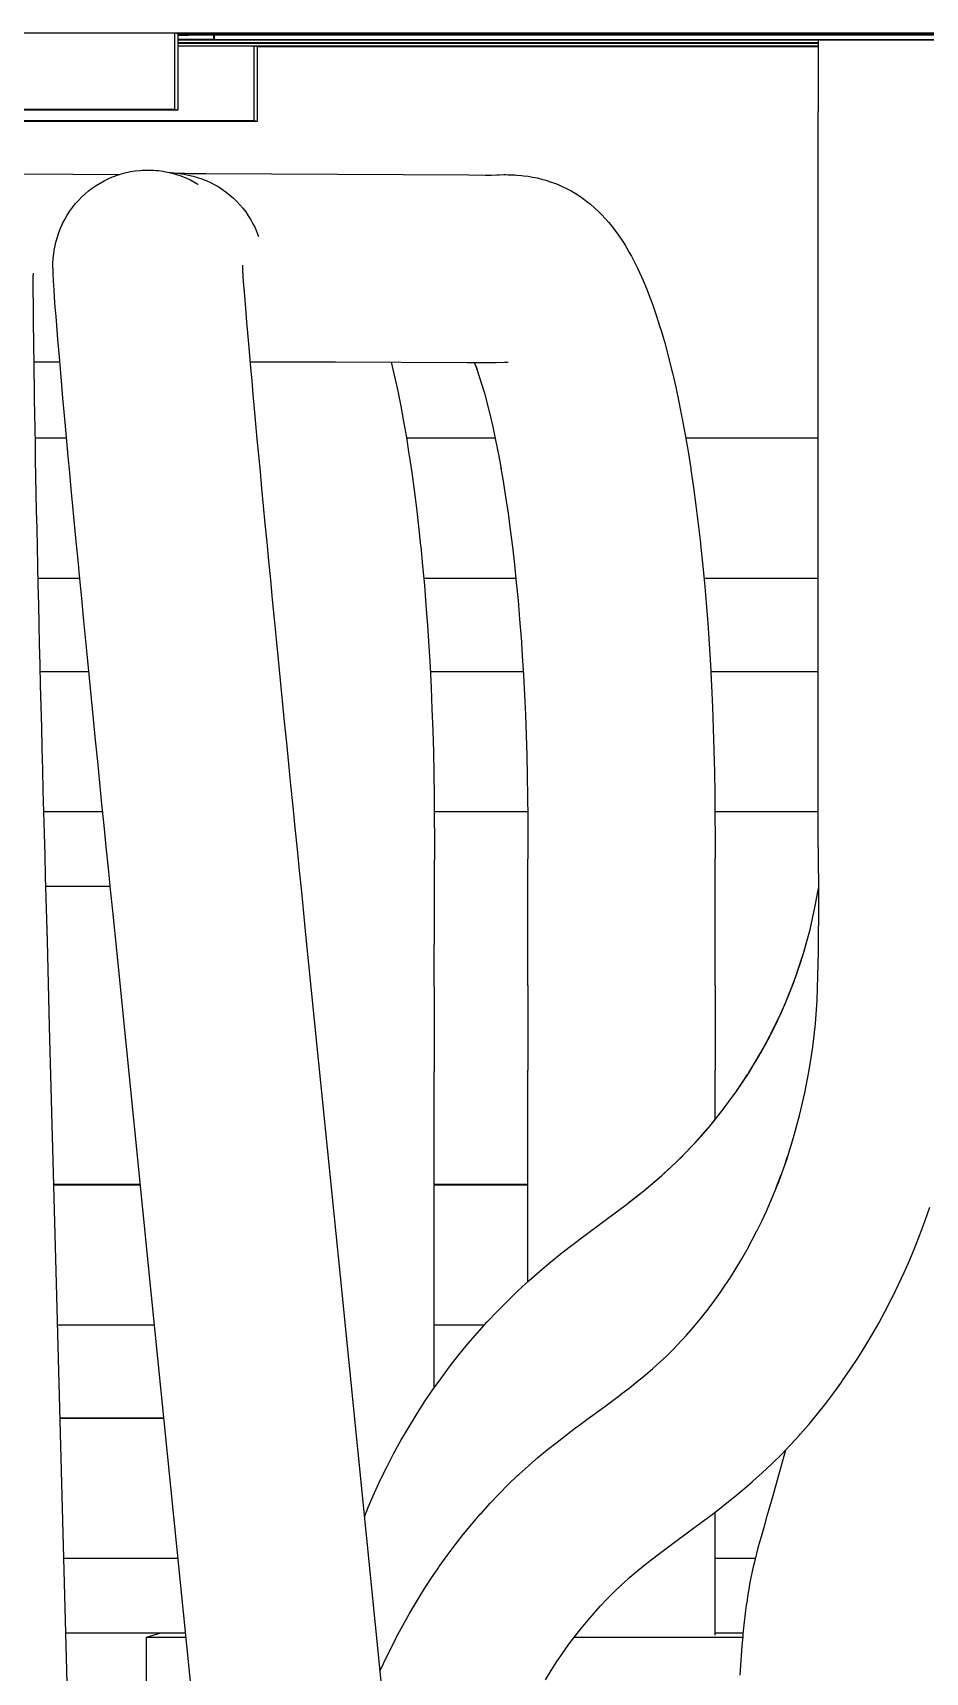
# Model space of a CAD drawing. Header units: millimetres. Extents: x -244 to 244, y -316 to 313.
# Drawn here: x -184.7 to -137.5, y -57.4 to 29.4 of the extents above; entities that cross this region are included whole.
import ezdxf

# ---------------------------------------------------------------- set-up
doc = ezdxf.new("R2010")
doc.units = ezdxf.units.MM
doc.layers.add('VISIBLE', color=7, linetype='Continuous')

msp = doc.modelspace()

# ---------------------------------------------------------------- linework, layer by layer
at = {"layer": 'VISIBLE'}
for p, q in [((-197.468, 29.367), (197.468, 29.367)), ((-177.215, 25.316), (-177.215, 29.367)), ((-177.215, 29.367), (-177.036, 29.337)), ((-177.148, 29.356), (177.148, 29.356)), ((-177.103, 29.349), (177.103, 29.349)), ((-177.036, 25.291), (-177.036, 29.337)), ((-177.036, 29.337), (177.036, 29.337)), ((-177.036, 29.281), (177.036, 29.281)), ((-177.036, 29.27), (177.036, 29.27)), ((-177.036, 29.263), (177.036, 29.263)), ((-177.036, 29.252), (177.036, 29.252)), ((-177.036, 29.246), (-176.482, 29.246)), ((-177.036, 29.025), (-175.149, 29.025)), ((-177.036, 29.019), (177.036, 29.019)), ((-177.036, 29.008), (177.036, 29.008)), ((-177.036, 29.001), (177.036, 29.001)), ((-177.036, 28.99), (177.036, 28.99)), ((-177.036, 28.844), (-143.155, 28.844)), ((-177.036, 28.833), (-143.155, 28.833)), ((-177.036, 28.826), (-143.155, 28.826)), ((-177.036, 28.816), (-143.155, 28.816)), ((-177.036, 28.81), (-173.853, 28.81)), ((-177.036, 28.67), (-143.154, 28.67)), ((-176.518, 29.252), (-176.482, 29.246)), ((-176.482, 29.246), (-176.482, 29.252)), ((-175.149, 29.025), (-175.149, 29.252)), ((-175.149, 29.025), (-175.114, 29.019)), ((-175.114, 29.019), (-175.114, 29.252)), ((-173.887, 28.816), (-173.853, 28.81)), ((-173.853, 28.81), (-173.853, 28.816)), ((-173.01, 24.716), (-173.01, 28.67)), ((-173.01, 28.67), (-172.84, 28.642)), ((-172.946, 28.66), (-143.154, 28.66)), ((-172.904, 28.653), (-143.154, 28.653)), ((-143.155, 28.99), (-143.151, 27.978)), ((-172.84, 24.691), (-172.84, 28.642)), ((-172.84, 28.642), (-143.154, 28.642)), ((-143.151, 27.978), (-143.149, 25.203)), ((-193.418, 25.316), (-177.215, 25.316)), ((-193.222, 25.291), (-177.036, 25.291)), ((-177.215, 25.316), (-177.036, 25.291)), ((-143.149, 14.071), (-143.149, 25.203)), ((-188.828, 24.716), (-173.01, 24.716)), ((-188.642, 24.691), (-172.84, 24.691)), ((-173.01, 24.716), (-172.84, 24.691)), ((-185.91, 21.898), (-182.603, 21.879)), ((-182.603, 21.879), (-180.141, 21.865)), ((-180.732, 21.636), (-180.506, 21.733)), ((-180.506, 21.733), (-180.392, 21.778)), ((-180.392, 21.778), (-180.276, 21.82)), ((-180.276, 21.82), (-180.265, 21.823)), ((-180.265, 21.823), (-180.149, 21.862)), ((-180.149, 21.862), (-180.031, 21.898)), ((-180.031, 21.898), (-179.912, 21.931)), ((-179.912, 21.931), (-179.793, 21.962)), ((-179.793, 21.962), (-179.673, 21.989)), ((-179.673, 21.989), (-179.552, 22.013)), ((-179.552, 22.013), (-179.309, 22.053)), ((-179.309, 22.053), (-179.064, 22.081)), ((-179.064, 22.081), (-178.942, 22.09)), ((-178.942, 22.09), (-178.819, 22.096)), ((-178.819, 22.096), (-178.695, 22.099)), ((-178.695, 22.099), (-178.572, 22.1)), ((-178.572, 22.1), (-178.449, 22.097)), ((-178.449, 22.097), (-178.326, 22.091)), ((-178.326, 22.091), (-178.203, 22.082)), ((-178.203, 22.082), (-178.081, 22.071)), ((-178.081, 22.071), (-177.837, 22.038)), ((-177.837, 22.038), (-177.594, 21.994)), ((-177.594, 21.994), (-177.355, 21.937)), ((-177.538, 21.98), (-177.123, 21.929)), ((-177.355, 21.937), (-177.118, 21.869)), ((-177.123, 21.929), (-176.959, 21.909)), ((-177.118, 21.869), (-176.885, 21.789)), ((-177.111, 21.927), (-177.062, 21.927)), ((-177.062, 21.927), (-176.896, 21.926)), ((-176.959, 21.909), (-176.716, 21.877)), ((-176.896, 21.926), (-176.698, 21.925)), ((-176.885, 21.789), (-176.77, 21.745)), ((-176.77, 21.745), (-176.656, 21.699)), ((-176.716, 21.877), (-176.476, 21.833)), ((-176.698, 21.925), (-176.479, 21.923)), ((-176.479, 21.923), (-176.017, 21.921)), ((-176.476, 21.833), (-176.238, 21.777)), ((-176.238, 21.777), (-176.002, 21.709)), ((-176.017, 21.921), (-175.792, 21.92)), ((-176.002, 21.709), (-175.771, 21.63)), ((-175.792, 21.92), (-175.572, 21.918)), ((-175.572, 21.918), (-172.086, 21.899)), ((-172.086, 21.899), (-168.598, 21.88)), ((-168.598, 21.88), (-161.643, 21.842)), ((-161.643, 21.842), (-160.778, 21.833)), ((-160.784, 21.833), (-160.464, 21.834)), ((-160.778, 21.833), (-160.778, 21.833)), ((-160.492, 21.834), (-160.144, 21.846)), ((-160.144, 21.846), (-160.024, 21.85)), ((-160.024, 21.85), (-159.8, 21.854)), ((-159.8, 21.854), (-159.681, 21.855)), ((-159.681, 21.855), (-159.561, 21.852)), ((-159.561, 21.852), (-159.333, 21.846)), ((-159.333, 21.846), (-159.214, 21.841)), ((-159.214, 21.841), (-159.095, 21.832)), ((-159.095, 21.832), (-158.862, 21.811)), ((-158.862, 21.811), (-158.744, 21.799)), ((-158.744, 21.799), (-158.507, 21.767)), ((-158.507, 21.767), (-158.27, 21.723)), ((-158.27, 21.723), (-158.035, 21.679)), ((-181.965, 20.83), (-181.777, 20.989)), ((-181.777, 20.989), (-181.581, 21.139)), ((-181.581, 21.139), (-181.378, 21.279)), ((-181.378, 21.279), (-181.169, 21.408)), ((-181.169, 21.408), (-180.954, 21.527)), ((-180.954, 21.527), (-180.732, 21.636)), ((-176.656, 21.699), (-176.432, 21.597)), ((-176.432, 21.597), (-176.421, 21.591)), ((-176.421, 21.591), (-176.202, 21.479)), ((-176.202, 21.479), (-175.989, 21.355)), ((-175.989, 21.355), (-175.968, 21.342)), ((-175.771, 21.63), (-175.657, 21.586)), ((-175.657, 21.586), (-175.543, 21.539)), ((-175.543, 21.539), (-175.321, 21.438)), ((-175.321, 21.438), (-175.315, 21.436)), ((-175.315, 21.436), (-175.098, 21.323)), ((-175.098, 21.323), (-174.886, 21.201)), ((-174.886, 21.201), (-174.681, 21.068)), ((-174.681, 21.068), (-174.482, 20.925)), ((-174.482, 20.925), (-174.291, 20.772)), ((-158.035, 21.679), (-157.804, 21.624)), ((-157.804, 21.624), (-157.575, 21.556)), ((-157.575, 21.556), (-157.335, 21.482)), ((-157.335, 21.482), (-157.11, 21.403)), ((-157.11, 21.403), (-156.999, 21.36)), ((-156.999, 21.36), (-156.889, 21.314)), ((-156.889, 21.314), (-156.674, 21.213)), ((-156.674, 21.213), (-156.432, 21.1)), ((-156.432, 21.1), (-156.223, 20.99)), ((-156.223, 20.99), (-156.019, 20.869)), ((-156.019, 20.869), (-155.777, 20.71)), ((-182.776, 19.908), (-182.633, 20.108)), ((-182.633, 20.108), (-182.479, 20.301)), ((-182.479, 20.301), (-182.316, 20.486)), ((-182.316, 20.486), (-182.145, 20.662)), ((-182.145, 20.662), (-181.965, 20.83)), ((-174.291, 20.772), (-174.107, 20.611)), ((-174.107, 20.611), (-173.932, 20.44)), ((-173.932, 20.44), (-173.765, 20.261)), ((-173.765, 20.261), (-173.607, 20.074)), ((-173.607, 20.074), (-173.458, 19.88)), ((-155.777, 20.71), (-155.581, 20.579)), ((-155.581, 20.579), (-155.391, 20.438)), ((-155.391, 20.438), (-155.208, 20.288)), ((-155.208, 20.288), (-154.969, 20.079)), ((-154.969, 20.079), (-154.796, 19.921)), ((-183.257, 19.027), (-183.155, 19.251)), ((-183.155, 19.251), (-183.146, 19.27)), ((-183.146, 19.27), (-183.034, 19.488)), ((-183.034, 19.488), (-182.91, 19.701)), ((-182.91, 19.701), (-182.776, 19.908)), ((-173.458, 19.88), (-173.319, 19.678)), ((-173.319, 19.678), (-173.19, 19.47)), ((-173.19, 19.47), (-173.072, 19.256)), ((-173.072, 19.256), (-172.964, 19.037)), ((-154.796, 19.921), (-154.631, 19.755)), ((-154.631, 19.755), (-154.394, 19.497)), ((-154.394, 19.497), (-154.239, 19.323)), ((-154.239, 19.323), (-154.093, 19.142)), ((-154.093, 19.142), (-153.861, 18.839)), ((-183.525, 18.209), (-183.495, 18.328)), ((-183.495, 18.328), (-183.463, 18.447)), ((-183.463, 18.447), (-183.427, 18.565)), ((-183.427, 18.565), (-183.348, 18.798)), ((-183.348, 18.798), (-183.257, 19.027)), ((-172.964, 19.037), (-172.866, 18.812)), ((-172.866, 18.812), (-172.78, 18.583)), ((-172.78, 18.583), (-172.78, 18.582)), ((-153.861, 18.839), (-153.726, 18.653)), ((-153.726, 18.653), (-153.497, 18.306)), ((-153.497, 18.306), (-153.373, 18.115)), ((-183.656, 17.318), (-183.647, 17.44)), ((-183.647, 17.44), (-183.635, 17.563)), ((-183.635, 17.563), (-183.62, 17.685)), ((-183.62, 17.685), (-183.602, 17.806)), ((-183.602, 17.806), (-183.596, 17.847)), ((-183.596, 17.847), (-183.551, 18.089)), ((-183.551, 18.089), (-183.525, 18.209)), ((-153.373, 18.115), (-153.149, 17.727)), ((-153.149, 17.727), (-153.036, 17.532)), ((-153.036, 17.532), (-152.817, 17.106)), ((-184.699, 16.464), (-184.694, 16.636)), ((-184.697, 16.52), (-184.691, 16.644)), ((-184.696, 16.548), (-184.69, 16.616)), ((-184.694, 16.636), (-184.694, 16.636)), ((-184.691, 16.644), (-184.691, 16.644)), ((-184.69, 16.616), (-184.69, 16.616)), ((-183.668, 17.004), (-183.665, 17.127)), ((-183.668, 16.903), (-183.668, 17.004)), ((-183.668, 16.903), (-183.668, 16.781)), ((-183.668, 16.781), (-183.665, 16.643)), ((-183.665, 17.127), (-183.66, 17.25)), ((-183.665, 16.643), (-183.661, 16.521)), ((-183.661, 16.521), (-183.654, 16.342)), ((-183.66, 17.25), (-183.656, 17.318)), ((-173.633, 17.055), (-173.633, 17.055)), ((-173.633, 17.055), (-173.629, 16.92)), ((-173.629, 16.92), (-173.621, 16.744)), ((-173.624, 16.764), (-173.624, 16.764)), ((-173.624, 16.764), (-173.606, 16.495)), ((-173.621, 16.744), (-173.61, 16.557)), ((-173.606, 16.495), (-173.584, 16.183)), ((-152.817, 17.106), (-152.716, 16.908)), ((-152.716, 16.908), (-152.501, 16.442)), ((-184.708, 15.677), (-184.706, 15.984)), ((-184.708, 15.328), (-184.708, 15.677)), ((-184.706, 15.984), (-184.703, 16.247)), ((-184.703, 16.247), (-184.699, 16.464)), ((-183.654, 16.342), (-183.647, 16.221)), ((-183.647, 16.221), (-183.635, 15.997)), ((-183.635, 15.997), (-183.618, 15.726)), ((-183.618, 15.726), (-183.596, 15.411)), ((-173.584, 16.183), (-173.558, 15.828)), ((-173.558, 15.828), (-173.527, 15.434)), ((-152.501, 16.442), (-152.412, 16.242)), ((-152.412, 16.242), (-152.203, 15.739)), ((-152.203, 15.739), (-152.127, 15.538)), ((-184.708, 15.328), (-184.708, 14.939)), ((-184.708, 14.939), (-184.707, 14.699)), ((-183.596, 15.411), (-183.57, 15.054)), ((-183.57, 15.054), (-183.54, 14.656)), ((-173.527, 15.434), (-173.492, 15.001)), ((-173.492, 15.001), (-173.454, 14.531)), ((-152.127, 15.538), (-151.922, 14.998)), ((-151.922, 14.998), (-151.721, 14.417)), ((-184.707, 14.739), (-184.707, 14.738)), ((-184.707, 14.739), (-184.704, 14.27)), ((-184.704, 14.27), (-184.7, 13.763)), ((-183.54, 14.656), (-183.531, 14.542)), ((-183.531, 14.542), (-183.497, 14.107)), ((-183.497, 14.107), (-183.458, 13.634)), ((-173.454, 14.531), (-173.411, 14.022)), ((-173.411, 14.022), (-173.364, 13.476)), ((-151.721, 14.417), (-151.525, 13.798)), ((-143.149, -8.195), (-143.149, 14.071)), ((-184.7, 13.763), (-184.694, 13.219)), ((-184.694, 13.219), (-184.688, 12.637)), ((-183.458, 13.634), (-183.416, 13.124)), ((-183.416, 13.124), (-183.37, 12.575)), ((-173.364, 13.476), (-173.314, 12.892)), ((-151.525, 13.798), (-151.465, 13.606)), ((-151.465, 13.606), (-151.275, 12.953)), ((-184.688, 12.637), (-184.68, 12.019)), ((-183.37, 12.575), (-183.319, 11.989)), ((-173.314, 12.892), (-173.26, 12.272)), ((-173.26, 12.272), (-173.202, 11.617)), ((-151.275, 12.953), (-151.089, 12.264)), ((-151.089, 12.264), (-150.909, 11.539)), ((-184.68, 12.019), (-184.671, 11.365)), ((-184.679, 11.942), (-183.315, 11.937)), ((-184.671, 11.365), (-184.66, 10.677)), ((-183.319, 11.989), (-183.265, 11.367)), ((-183.265, 11.367), (-183.208, 10.709)), ((-173.231, 11.949), (-172.183, 11.945)), ((-173.202, 11.617), (-173.14, 10.928)), ((-172.183, 11.945), (-168.696, 11.935)), ((-168.696, 11.935), (-161.741, 11.915)), ((-165.752, 11.926), (-165.589, 11.23)), ((-161.741, 11.915), (-160.872, 11.909)), ((-161.354, 11.912), (-161.21, 11.533)), ((-161.281, 11.722), (-161.107, 11.217)), ((-161.21, 11.533), (-161.21, 11.533)), ((-160.872, 11.909), (-160.438, 11.911)), ((-160.438, 11.911), (-160.199, 11.914)), ((-160.199, 11.914), (-159.772, 11.929)), ((-159.772, 11.929), (-159.563, 11.935)), ((-159.731, 11.931), (-159.634, 11.924)), ((-159.722, 11.931), (-159.596, 11.93)), ((-159.634, 11.924), (-159.634, 11.924)), ((-159.596, 11.93), (-159.596, 11.93)), ((-159.563, 11.935), (-159.563, 11.935)), ((-150.909, 11.539), (-150.865, 11.359)), ((-150.865, 11.359), (-150.691, 10.605)), ((-184.66, 10.677), (-184.649, 9.955)), ((-183.208, 10.709), (-183.146, 10.017)), ((-173.14, 10.928), (-173.075, 10.206)), ((-165.589, 11.23), (-165.426, 10.475)), ((-165.426, 10.475), (-165.267, 9.687)), ((-161.107, 11.217), (-160.933, 10.671)), ((-160.985, 10.835), (-160.822, 10.278)), ((-160.933, 10.671), (-160.933, 10.671)), ((-150.691, 10.605), (-150.524, 9.818)), ((-184.649, 9.955), (-184.637, 9.201)), ((-183.146, 10.017), (-183.081, 9.292)), ((-173.075, 10.206), (-173.006, 9.451)), ((-165.267, 9.687), (-165.251, 9.602)), ((-165.251, 9.602), (-165.099, 8.785)), ((-160.822, 10.278), (-160.656, 9.661)), ((-160.656, 9.661), (-160.494, 9.011)), ((-150.524, 9.818), (-150.362, 8.999)), ((-184.637, 9.201), (-184.623, 8.415)), ((-183.081, 9.292), (-183.013, 8.534)), ((-173.006, 9.451), (-172.934, 8.665)), ((-165.099, 8.785), (-164.953, 7.938)), ((-160.535, 9.175), (-160.381, 8.505)), ((-160.494, 9.011), (-160.494, 9.011)), ((-150.362, 8.999), (-150.346, 8.917)), ((-150.346, 8.917), (-150.19, 8.07)), ((-184.623, 8.415), (-184.609, 7.599)), ((-184.614, 7.909), (-182.956, 7.909)), ((-183.013, 8.534), (-182.941, 7.745)), ((-172.934, 8.665), (-172.859, 7.85)), ((-172.859, 7.85), (-172.78, 7.005)), ((-164.953, 7.938), (-164.813, 7.061)), ((-164.949, 7.909), (-160.253, 7.909)), ((-160.381, 8.505), (-160.228, 7.788)), ((-150.19, 8.07), (-150.041, 7.193)), ((-150.163, 7.909), (-143.149, 7.909)), ((-184.609, 7.599), (-184.593, 6.754)), ((-182.941, 7.745), (-182.865, 6.926)), ((-172.78, 7.005), (-172.698, 6.133)), ((-164.813, 7.061), (-164.802, 6.984)), ((-164.802, 6.984), (-164.668, 6.083)), ((-160.228, 7.788), (-160.08, 7.042)), ((-160.08, 7.042), (-159.937, 6.268)), ((-150.041, 7.193), (-149.899, 6.288)), ((-184.593, 6.754), (-184.576, 5.881)), ((-182.865, 6.926), (-182.787, 6.078)), ((-182.787, 6.078), (-182.705, 5.202)), ((-172.698, 6.133), (-172.613, 5.234)), ((-164.668, 6.083), (-164.541, 5.155)), ((-159.946, 6.313), (-159.827, 5.619)), ((-159.937, 6.268), (-159.937, 6.268)), ((-149.899, 6.288), (-149.887, 6.215)), ((-149.887, 6.215), (-149.752, 5.286)), ((-184.576, 5.881), (-184.558, 4.982)), ((-172.613, 5.234), (-172.526, 4.311)), ((-159.827, 5.619), (-159.696, 4.785)), ((-149.752, 5.286), (-149.623, 4.332)), ((-184.558, 4.982), (-184.54, 4.057)), ((-182.705, 5.202), (-182.62, 4.3)), ((-164.541, 5.155), (-164.42, 4.201)), ((-159.696, 4.785), (-159.57, 3.926)), ((-184.54, 4.057), (-184.52, 3.108)), ((-182.62, 4.3), (-182.533, 3.372)), ((-172.526, 4.311), (-172.436, 3.363)), ((-164.42, 4.201), (-164.306, 3.223)), ((-159.57, 3.926), (-159.451, 3.043)), ((-149.623, 4.332), (-149.502, 3.353)), ((-184.52, 3.108), (-184.499, 2.136)), ((-182.533, 3.372), (-182.442, 2.42)), ((-172.436, 3.363), (-172.343, 2.393)), ((-164.306, 3.223), (-164.198, 2.222)), ((-159.451, 3.043), (-159.338, 2.137)), ((-149.502, 3.353), (-149.388, 2.351)), ((-184.499, 2.136), (-184.477, 1.142)), ((-182.442, 2.42), (-182.35, 1.446)), ((-172.343, 2.393), (-172.248, 1.402)), ((-164.198, 2.222), (-164.192, 2.164)), ((-164.192, 2.164), (-164.092, 1.146)), ((-159.338, 2.137), (-159.232, 1.21)), ((-149.388, 2.351), (-149.381, 2.292)), ((-149.381, 2.292), (-149.275, 1.273)), ((-184.477, 1.142), (-184.455, 0.129)), ((-182.35, 1.446), (-182.254, 0.451)), ((-172.248, 1.402), (-172.151, 0.391)), ((-164.092, 1.146), (-163.999, 0.108)), ((-159.232, 1.21), (-159.133, 0.264)), ((-149.275, 1.273), (-149.176, 0.233)), ((-184.463, 0.494), (-182.259, 0.494)), ((-184.463, 0.494), (-182.259, 0.494)), ((-184.455, 0.129), (-184.431, -0.903)), ((-182.254, 0.451), (-182.157, -0.565)), ((-172.151, 0.391), (-172.051, -0.638)), ((-164.034, 0.494), (-159.157, 0.494)), ((-164.033, 0.494), (-159.157, 0.494)), ((-163.999, 0.108), (-163.913, -0.948)), ((-159.133, 0.264), (-159.041, -0.702)), ((-149.201, 0.494), (-143.149, 0.494)), ((-149.201, 0.494), (-143.149, 0.494)), ((-149.176, 0.233), (-149.084, -0.825)), ((-182.157, -0.565), (-182.057, -1.598)), ((-172.051, -0.638), (-171.949, -1.684)), ((-159.041, -0.702), (-158.956, -1.685)), ((-149.084, -0.825), (-149.001, -1.9)), ((-184.431, -0.903), (-184.407, -1.951)), ((-182.057, -1.598), (-181.955, -2.648)), ((-171.949, -1.684), (-171.845, -2.745)), ((-163.913, -0.948), (-163.834, -2.021)), ((-158.956, -1.685), (-158.878, -2.684)), ((-184.407, -1.951), (-184.382, -3.016)), ((-163.834, -2.021), (-163.763, -3.11)), ((-149.001, -1.9), (-148.925, -2.991)), ((-184.382, -3.016), (-184.356, -4.094)), ((-181.955, -2.648), (-181.851, -3.714)), ((-171.845, -2.745), (-171.74, -3.82)), ((-163.763, -3.11), (-163.699, -4.213)), ((-158.882, -2.629), (-158.813, -3.62)), ((-158.878, -2.684), (-158.878, -2.684)), ((-148.925, -2.991), (-148.857, -4.097)), ((-184.356, -4.094), (-184.33, -5.185)), ((-181.851, -3.714), (-181.745, -4.793)), ((-171.74, -3.82), (-171.633, -4.908)), ((-163.699, -4.213), (-163.643, -5.328)), ((-158.813, -3.62), (-158.749, -4.654)), ((-148.857, -4.097), (-148.797, -5.215)), ((-184.348, -4.448), (-181.779, -4.448)), ((-184.348, -4.449), (-181.779, -4.449)), ((-184.33, -5.185), (-184.303, -6.288)), ((-181.745, -4.793), (-181.638, -5.885)), ((-171.633, -4.908), (-171.524, -6.006)), ((-163.688, -4.448), (-158.762, -4.448)), ((-163.688, -4.449), (-158.762, -4.449)), ((-158.749, -4.654), (-158.693, -5.7)), ((-148.838, -4.448), (-143.149, -4.448)), ((-148.838, -4.449), (-143.149, -4.449)), ((-181.638, -5.885), (-181.529, -6.988)), ((-171.524, -6.006), (-171.414, -7.114)), ((-163.643, -5.328), (-163.595, -6.454)), ((-158.693, -5.7), (-158.644, -6.756)), ((-148.797, -5.215), (-148.745, -6.344)), ((-184.303, -6.288), (-184.275, -7.4)), ((-163.595, -6.454), (-163.555, -7.587)), ((-158.644, -6.756), (-158.604, -7.823)), ((-148.745, -6.344), (-148.702, -7.48)), ((-184.275, -7.4), (-184.247, -8.52)), ((-181.529, -6.988), (-181.419, -8.1)), ((-171.414, -7.114), (-171.304, -8.229)), ((-163.555, -7.587), (-163.523, -8.726)), ((-148.702, -7.48), (-148.668, -8.622)), ((-184.247, -8.52), (-184.218, -9.645)), ((-181.419, -8.1), (-181.308, -9.219)), ((-171.304, -8.229), (-171.192, -9.35)), ((-158.604, -7.823), (-158.572, -8.898)), ((-148.668, -8.622), (-148.668, -8.639)), ((-148.668, -8.639), (-148.642, -9.781)), ((-143.15, -13.768), (-143.149, -8.195)), ((-181.308, -9.219), (-181.196, -10.344)), ((-171.192, -9.35), (-171.079, -10.475)), ((-163.523, -8.726), (-163.5, -9.868)), ((-158.572, -8.898), (-158.548, -9.981)), ((-184.218, -9.645), (-184.188, -10.775)), ((-181.196, -10.344), (-181.083, -11.473)), ((-163.5, -9.868), (-163.499, -9.881)), ((-163.499, -9.881), (-163.484, -11.021)), ((-158.548, -9.981), (-158.531, -11.071)), ((-148.642, -9.781), (-148.625, -10.924)), ((-184.188, -10.775), (-184.159, -11.907)), ((-171.079, -10.475), (-170.966, -11.603)), ((-163.484, -11.021), (-163.474, -12.16)), ((-158.531, -11.071), (-158.521, -12.168)), ((-148.625, -10.924), (-148.614, -12.067)), ((-184.16, -11.864), (-181.044, -11.864)), ((-184.159, -11.907), (-184.128, -13.041)), ((-181.083, -11.473), (-180.97, -12.603)), ((-170.966, -11.603), (-170.853, -12.732)), ((-163.476, -11.864), (-158.524, -11.864)), ((-148.616, -11.864), (-143.15, -11.864)), ((-148.614, -12.067), (-148.608, -13.202)), ((-180.97, -12.603), (-180.856, -13.735)), ((-170.853, -12.732), (-170.739, -13.863)), ((-163.474, -12.16), (-163.469, -13.292)), ((-158.521, -12.168), (-158.513, -14.378)), ((-184.128, -13.041), (-184.098, -14.176)), ((-180.856, -13.735), (-180.742, -14.868)), ((-170.739, -13.863), (-170.625, -14.994)), ((-163.469, -13.292), (-163.467, -14.428)), ((-148.608, -13.202), (-148.606, -14.342)), ((-143.15, -13.768), (-143.141, -16.549)), ((-184.098, -14.176), (-184.067, -15.311)), ((-163.467, -15.555), (-163.467, -14.428)), ((-158.515, -16.603), (-158.513, -14.378)), ((-148.606, -15.471), (-148.606, -14.342)), ((-184.067, -15.311), (-184.036, -16.446)), ((-180.742, -14.868), (-180.628, -16.001)), ((-170.625, -14.994), (-170.511, -16.125)), ((-163.469, -16.68), (-163.467, -15.555)), ((-148.607, -16.598), (-148.606, -15.471)), ((-184.053, -15.818), (-180.646, -15.818)), ((-184.036, -16.446), (-183.975, -18.715)), ((-180.628, -16.001), (-180.514, -17.133)), ((-170.511, -16.125), (-170.283, -18.387)), ((-143.32, -16.956), (-143.143, -15.956)), ((-180.514, -17.133), (-180.286, -19.395)), ((-163.472, -21.157), (-163.469, -16.68)), ((-158.519, -21.081), (-158.515, -16.603)), ((-148.611, -21.085), (-148.607, -16.598)), ((-143.582, -18.112), (-143.32, -16.956)), ((-143.141, -16.549), (-143.138, -17.921)), ((-143.895, -19.257), (-143.583, -18.115)), ((-143.733, -18.687), (-143.582, -18.111)), ((-143.143, -19.27), (-143.138, -17.921)), ((-183.975, -18.715), (-183.854, -23.252)), ((-170.283, -18.387), (-169.827, -22.911)), ((-143.896, -19.26), (-143.733, -18.687)), ((-143.733, -18.687), (-143.732, -18.686)), ((-143.733, -18.688), (-143.733, -18.687)), ((-180.286, -19.395), (-178.462, -37.493)), ((-144.262, -20.395), (-144.073, -19.83)), ((-144.259, -20.385), (-143.899, -19.271)), ((-144.073, -19.83), (-143.896, -19.26)), ((-144.073, -19.83), (-144.072, -19.829)), ((-144.073, -19.831), (-144.073, -19.83)), ((-143.163, -20.586), (-143.143, -19.27)), ((-144.673, -21.493), (-144.268, -20.412)), ((-144.464, -20.955), (-144.262, -20.395)), ((-143.21, -21.867), (-143.163, -20.586)), ((-163.472, -21.157), (-163.471, -25.63)), ((-158.519, -21.081), (-158.518, -25.566)), ((-148.611, -21.085), (-148.61, -25.565)), ((-145.136, -22.579), (-144.69, -21.536)), ((-144.907, -22.06), (-144.68, -21.51)), ((-144.68, -21.51), (-144.464, -20.955)), ((-144.465, -20.956), (-144.464, -20.955)), ((-144.464, -20.955), (-144.464, -20.954)), ((-145.148, -22.604), (-144.907, -22.06)), ((-144.908, -22.061), (-144.907, -22.06)), ((-144.907, -22.06), (-144.907, -22.059)), ((-143.3, -23.118), (-143.21, -21.867)), ((-183.854, -23.252), (-183.732, -27.79)), ((-169.827, -22.911), (-169.371, -27.436)), ((-145.666, -23.675), (-145.401, -23.143)), ((-145.649, -23.641), (-145.164, -22.639)), ((-145.401, -23.143), (-145.148, -22.604)), ((-145.401, -23.143), (-145.4, -23.142)), ((-145.401, -23.144), (-145.401, -23.143)), ((-143.441, -24.347), (-143.3, -23.118)), ((-146.232, -24.721), (-145.943, -24.202)), ((-146.208, -24.678), (-145.689, -23.72)), ((-145.943, -24.202), (-145.666, -23.675)), ((-145.943, -24.202), (-145.943, -24.201)), ((-145.943, -24.202), (-145.943, -24.202)), ((-146.814, -25.687), (-146.264, -24.776)), ((-146.534, -25.235), (-146.232, -24.721)), ((-143.629, -25.563), (-143.441, -24.347)), ((-163.471, -42.381), (-163.471, -25.63)), ((-158.518, -36.768), (-158.518, -25.566)), ((-148.61, -28.183), (-148.61, -25.565)), ((-147.465, -26.668), (-146.888, -25.805)), ((-147.171, -26.24), (-146.847, -25.741)), ((-146.847, -25.741), (-146.534, -25.235)), ((-146.534, -25.235), (-146.533, -25.234)), ((-146.534, -25.235), (-146.534, -25.235)), ((-143.86, -26.771), (-143.629, -25.563)), ((-148.158, -27.618), (-147.561, -26.805)), ((-147.855, -27.215), (-147.508, -26.731)), ((-147.508, -26.731), (-147.171, -26.24)), ((-147.172, -26.24), (-147.171, -26.24)), ((-147.171, -26.24), (-147.171, -26.239)), ((-144.135, -27.965), (-143.86, -26.771)), ((-169.371, -27.436), (-168.459, -36.485)), ((-148.892, -28.532), (-148.281, -27.776)), ((-148.582, -28.158), (-148.214, -27.691)), ((-148.214, -27.691), (-147.855, -27.215)), ((-147.856, -27.215), (-147.855, -27.215)), ((-147.855, -27.215), (-147.855, -27.214)), ((-183.732, -27.79), (-183.488, -36.866)), ((-149.349, -29.064), (-148.961, -28.616)), ((-148.961, -28.616), (-148.582, -28.158)), ((-148.583, -28.158), (-148.582, -28.158)), ((-148.582, -28.158), (-148.582, -28.157)), ((-144.456, -29.141), (-144.135, -27.965)), ((-150.155, -29.933), (-149.747, -29.504)), ((-149.747, -29.504), (-149.349, -29.064)), ((-149.664, -29.412), (-149.042, -28.709)), ((-149.35, -29.065), (-149.349, -29.064)), ((-149.349, -29.064), (-149.349, -29.064)), ((-144.819, -30.296), (-144.456, -29.141)), ((-144.478, -29.212), (-144.449, -29.117)), ((-144.456, -29.141), (-144.456, -29.141)), ((-144.456, -29.141), (-144.456, -29.141)), ((-151.005, -30.763), (-150.574, -30.353)), ((-150.574, -30.353), (-150.155, -29.933)), ((-150.481, -30.26), (-149.837, -29.599)), ((-150.155, -29.933), (-150.155, -29.933)), ((-150.155, -29.933), (-150.155, -29.933)), ((-145.225, -31.43), (-144.819, -30.296)), ((-144.905, -30.535), (-144.806, -30.252)), ((-144.819, -30.296), (-144.819, -30.296)), ((-144.819, -30.297), (-144.819, -30.296)), ((-144.806, -30.252), (-144.771, -30.142)), ((-151.906, -31.56), (-151.448, -31.165)), ((-151.448, -31.165), (-151.005, -30.763)), ((-151.34, -31.066), (-150.68, -30.454)), ((-151.005, -30.763), (-151.005, -30.763)), ((-151.005, -30.764), (-151.005, -30.763)), ((-145.211, -31.381), (-145.107, -31.101)), ((-183.629, -31.605), (-179.055, -31.605)), ((-183.629, -31.617), (-179.054, -31.617)), ((-183.629, -31.624), (-179.053, -31.624)), ((-183.628, -31.636), (-179.052, -31.636)), ((-163.471, -31.605), (-158.518, -31.605)), ((-163.471, -31.617), (-158.518, -31.617)), ((-163.471, -31.624), (-158.518, -31.624)), ((-163.471, -31.636), (-158.518, -31.636)), ((-153.157, -32.561), (-152.59, -32.118)), ((-152.869, -32.339), (-152.379, -31.951)), ((-152.379, -31.951), (-151.906, -31.56)), ((-152.231, -31.828), (-151.591, -31.288)), ((-151.906, -31.56), (-151.906, -31.56)), ((-151.906, -31.56), (-151.906, -31.56)), ((-145.672, -32.539), (-145.225, -31.43)), ((-145.656, -32.485), (-145.467, -32.03)), ((-145.391, -31.841), (-145.211, -31.381)), ((-145.225, -31.43), (-145.225, -31.429)), ((-145.225, -31.43), (-145.225, -31.43)), ((-153.901, -33.122), (-153.376, -32.729)), ((-153.376, -32.729), (-152.869, -32.339)), ((-152.869, -32.339), (-152.869, -32.339)), ((-152.869, -32.339), (-152.869, -32.339)), ((-145.894, -33.027), (-145.656, -32.485)), ((-145.672, -32.539), (-145.672, -32.538)), ((-137.493, -33.534), (-137.247, -32.826)), ((-155.56, -34.355), (-154.44, -33.521)), ((-154.44, -33.521), (-153.901, -33.122)), ((-146.399, -34.089), (-146.142, -33.562)), ((-146.142, -33.562), (-145.894, -33.027)), ((-137.752, -34.235), (-137.493, -33.534)), ((-156.136, -34.793), (-155.56, -34.355)), ((-146.913, -35.06), (-146.637, -34.55)), ((-146.637, -34.55), (-146.391, -34.073)), ((-146.399, -34.089), (-146.399, -34.089)), ((-138.023, -34.929), (-137.752, -34.235)), ((-157.3, -35.718), (-156.717, -35.247)), ((-156.717, -35.247), (-156.136, -34.793)), ((-147.493, -36.054), (-147.198, -35.561)), ((-147.198, -35.561), (-146.913, -35.06)), ((-138.308, -35.614), (-138.023, -34.929)), ((-158.457, -36.713), (-157.881, -36.206)), ((-157.881, -36.206), (-157.3, -35.718)), ((-147.796, -36.539), (-147.493, -36.054)), ((-138.915, -36.959), (-138.605, -36.291)), ((-138.605, -36.291), (-138.308, -35.614)), ((-183.488, -36.866), (-182.512, -73.168)), ((-168.459, -36.485), (-164.811, -72.682)), ((-159.586, -37.775), (-159.026, -37.236)), ((-159.026, -37.236), (-158.457, -36.713)), ((-148.431, -37.481), (-148.109, -37.014)), ((-148.109, -37.014), (-147.796, -36.539)), ((-139.237, -37.617), (-138.915, -36.959)), ((-178.462, -37.493), (-174.813, -73.691)), ((-160.133, -38.328), (-159.586, -37.775)), ((-149.051, -38.317), (-148.715, -37.871)), ((-148.715, -37.871), (-148.396, -37.43)), ((-148.431, -37.481), (-148.431, -37.48)), ((-139.601, -38.325), (-139.265, -37.674)), ((-139.265, -37.674), (-139.237, -37.617)), ((-183.429, -39.051), (-178.305, -39.051)), ((-163.471, -39.051), (-160.809, -39.051)), ((-161.189, -39.474), (-160.668, -38.895)), ((-160.668, -38.895), (-160.133, -38.328)), ((-149.747, -39.176), (-149.396, -38.752)), ((-149.396, -38.752), (-149.051, -38.317)), ((-140.307, -39.597), (-139.948, -38.966)), ((-139.948, -38.966), (-139.601, -38.325)), ((-161.696, -40.066), (-161.189, -39.474)), ((-150.788, -40.316), (-150.414, -39.926)), ((-150.414, -39.926), (-150.075, -39.554)), ((-150.106, -39.59), (-149.747, -39.176)), ((-150.106, -39.59), (-150.106, -39.59)), ((-140.678, -40.217), (-140.307, -39.597)), ((-162.669, -41.282), (-162.19, -40.668)), ((-162.19, -40.668), (-161.696, -40.066)), ((-151.565, -41.064), (-151.171, -40.695)), ((-151.171, -40.695), (-150.788, -40.316)), ((-141.06, -40.826), (-140.678, -40.217)), ((-163.134, -41.905), (-162.669, -41.282)), ((-152.308, -41.712), (-151.896, -41.359)), ((-151.896, -41.359), (-151.535, -41.037)), ((-151.565, -41.064), (-151.564, -41.064)), ((-141.856, -42.01), (-141.453, -41.424)), ((-141.453, -41.424), (-141.06, -40.826)), ((-164.02, -43.183), (-163.584, -42.539)), ((-163.584, -42.539), (-163.134, -41.905)), ((-153.609, -42.745), (-153.165, -42.403)), ((-153.165, -42.403), (-152.731, -42.059)), ((-152.731, -42.059), (-152.308, -41.712)), ((-142.317, -42.65), (-141.901, -42.074)), ((-141.901, -42.074), (-141.856, -42.01)), ((-164.44, -43.838), (-164.02, -43.183)), ((-155.405, -44.074), (-154.447, -43.372)), ((-154.447, -43.372), (-153.604, -42.742)), ((-153.609, -42.745), (-153.609, -42.745)), ((-143.181, -43.766), (-142.744, -43.214)), ((-142.744, -43.214), (-142.317, -42.65)), ((-183.297, -43.981), (-177.808, -43.981)), ((-183.296, -43.994), (-177.807, -43.994)), ((-164.846, -44.501), (-164.44, -43.838)), ((-155.896, -44.437), (-155.405, -44.074)), ((-143.629, -44.306), (-143.181, -43.766)), ((-165.237, -45.174), (-164.846, -44.501)), ((-156.977, -45.26), (-156.474, -44.872)), ((-156.474, -44.872), (-155.977, -44.498)), ((-155.977, -44.498), (-155.896, -44.437)), ((-144.615, -45.414), (-144.146, -44.899)), ((-144.146, -44.899), (-144.087, -44.833)), ((-144.087, -44.833), (-143.629, -44.306)), ((-165.971, -46.547), (-165.612, -45.856)), ((-165.612, -45.856), (-165.237, -45.174)), ((-157.989, -46.083), (-157.483, -45.664)), ((-157.483, -45.664), (-156.977, -45.26)), ((-145.581, -46.395), (-145.093, -45.913)), ((-145.536, -48.085), (-144.86, -45.669)), ((-145.093, -45.913), (-144.615, -45.414)), ((-166.315, -47.245), (-165.971, -46.547)), ((-158.993, -46.975), (-158.493, -46.52)), ((-158.493, -46.52), (-157.989, -46.083)), ((-146.109, -46.892), (-145.614, -46.427)), ((-145.614, -46.427), (-145.581, -46.395)), ((-166.642, -47.952), (-166.315, -47.245)), ((-160.038, -47.999), (-159.554, -47.511)), ((-159.554, -47.511), (-159.063, -47.039)), ((-159.063, -47.039), (-158.993, -46.975)), ((-147.149, -47.804), (-146.646, -47.372)), ((-146.646, -47.372), (-146.609, -47.34)), ((-146.609, -47.34), (-146.109, -46.892)), ((-166.953, -48.665), (-166.642, -47.952)), ((-160.979, -49.02), (-160.514, -48.503)), ((-160.514, -48.503), (-160.038, -47.999)), ((-148.157, -48.62), (-147.654, -48.22)), ((-147.654, -48.22), (-147.149, -47.804)), ((-145.844, -49.174), (-145.536, -48.085)), ((-167.176, -49.213), (-166.953, -48.665)), ((-161.492, -49.615), (-161.038, -49.086)), ((-161.038, -49.086), (-160.979, -49.02)), ((-149.684, -49.775), (-148.697, -49.037)), ((-148.697, -49.037), (-148.196, -48.651)), ((-148.61, -55.481), (-148.61, -48.97)), ((-148.196, -48.651), (-148.157, -48.62)), ((-146, -49.717), (-145.844, -49.174)), ((-162.37, -50.71), (-161.937, -50.156)), ((-161.937, -50.156), (-161.492, -49.615)), ((-150.64, -50.477), (-149.684, -49.775)), ((-146.235, -50.552), (-146.156, -50.268)), ((-146.156, -50.268), (-146, -49.717)), ((-162.794, -51.276), (-162.37, -50.71)), ((-152, -51.5), (-151.559, -51.16)), ((-151.559, -51.16), (-150.64, -50.477)), ((-146.476, -51.461), (-146.399, -51.159)), ((-146.399, -51.159), (-146.32, -50.869)), ((-146.32, -50.869), (-146.235, -50.552)), ((-183.097, -51.409), (-177.059, -51.409)), ((-163.652, -52.507), (-163.251, -51.918)), ((-163.251, -51.918), (-163.207, -51.854)), ((-163.207, -51.854), (-162.794, -51.276)), ((-152.811, -52.157), (-152.392, -51.811)), ((-152.392, -51.811), (-151.99, -51.492)), ((-152, -51.5), (-152, -51.5)), ((-148.61, -51.409), (-146.463, -51.409)), ((-146.627, -52.115), (-146.552, -51.778)), ((-146.552, -51.778), (-146.476, -51.461)), ((-164.042, -53.107), (-163.652, -52.507)), ((-153.969, -53.212), (-153.581, -52.84)), ((-153.581, -52.84), (-153.187, -52.482)), ((-153.219, -52.509), (-152.811, -52.157)), ((-153.219, -52.509), (-153.219, -52.509)), ((-146.857, -53.33), (-146.791, -52.946)), ((-146.791, -52.946), (-146.764, -52.789)), ((-146.764, -52.789), (-146.694, -52.43)), ((-146.694, -52.43), (-146.627, -52.115)), ((-164.788, -54.341), (-164.421, -53.719)), ((-164.421, -53.719), (-164.042, -53.107)), ((-154.687, -53.956), (-154.315, -53.563)), ((-154.315, -53.563), (-153.938, -53.182)), ((-153.969, -53.212), (-153.969, -53.212)), ((-146.941, -53.895), (-146.919, -53.74)), ((-146.919, -53.74), (-146.857, -53.33)), ((-165.143, -54.974), (-164.788, -54.341)), ((-155.351, -54.712), (-155.011, -54.317)), ((-155.051, -54.361), (-154.687, -53.956)), ((-155.051, -54.361), (-155.051, -54.361)), ((-147.068, -54.934), (-147.016, -54.481)), ((-147.016, -54.481), (-146.998, -54.327)), ((-146.998, -54.327), (-146.941, -53.895)), ((-182.991, -55.363), (-176.661, -55.363)), ((-178.713, -55.6), (-177.954, -55.363)), ((-165.487, -55.617), (-165.143, -54.974)), ((-156.044, -55.576), (-155.701, -55.139)), ((-155.701, -55.139), (-155.351, -54.712)), ((-148.61, -55.363), (-147.11, -55.363)), ((-147.169, -56.052), (-147.128, -55.56)), ((-147.128, -55.56), (-147.115, -55.41)), ((-147.115, -55.41), (-147.068, -54.934)), ((-178.713, -106.685), (-178.713, -55.6)), ((-178.713, -55.6), (-176.637, -55.6)), ((-166.166, -56.986), (-165.847, -56.326)), ((-165.847, -56.326), (-165.517, -55.675)), ((-165.517, -55.675), (-165.487, -55.617)), ((-156.705, -56.481), (-156.379, -56.024)), ((-156.379, -56.024), (-156.044, -55.576)), ((-156.062, -55.6), (-147.131, -55.6)), ((-147.207, -56.56), (-147.169, -56.052)), ((-166.352, -57.393), (-166.166, -56.986)), ((-157.29, -57.362), (-156.98, -56.885)), ((-156.98, -56.885), (-156.685, -56.452)), ((-156.705, -56.481), (-156.705, -56.481)), ((-147.273, -57.607), (-147.242, -57.079)), ((-147.242, -57.079), (-147.207, -56.56)), ((-157.591, -57.848), (-157.29, -57.362))]:
    msp.add_line(p, q, dxfattribs=at)

doc.saveas('drawing.dxf')
